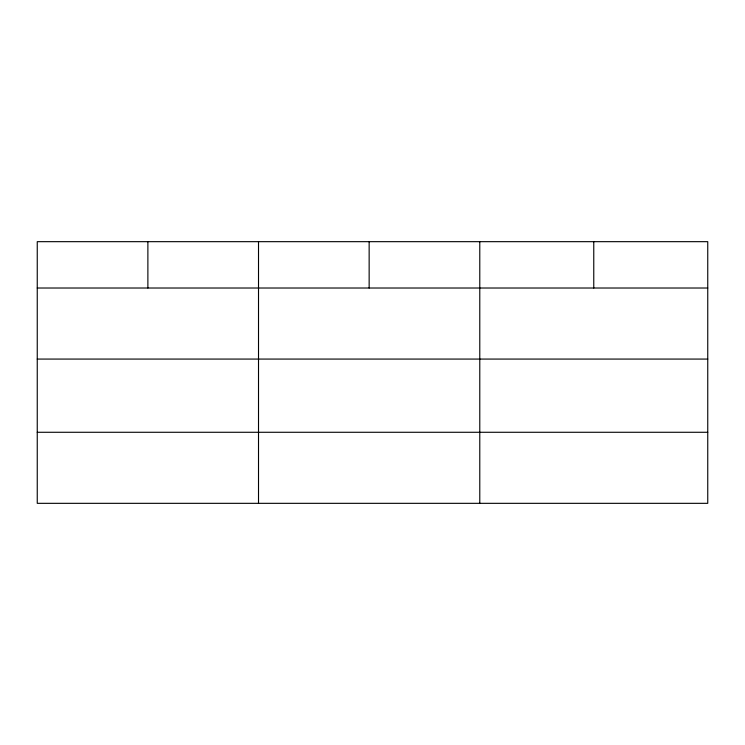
<?xml version="1.0" encoding="UTF-8"?>
<svg xmlns="http://www.w3.org/2000/svg" width="745" height="745" viewBox="0 0 745 745"><rect width="100%" height="100%" fill="white"/><g stroke="black" fill="none" stroke-linecap="round" stroke-linejoin="round"><path stroke-width="1.12" d="M707.75 359.071L707.75 241.669L37.25 241.669L37.25 503.331L707.75 503.331L707.75 359.071L37.25 359.071M37.25 288.017L707.75 288.017M37.25 432.277L707.75 432.277M593.765 241.669L593.765 288.017M479.78 241.669L479.78 503.331M369.147 241.669L369.147 288.017M258.515 241.669L258.515 503.331M147.883 241.669L147.883 288.017"/></g></svg>
